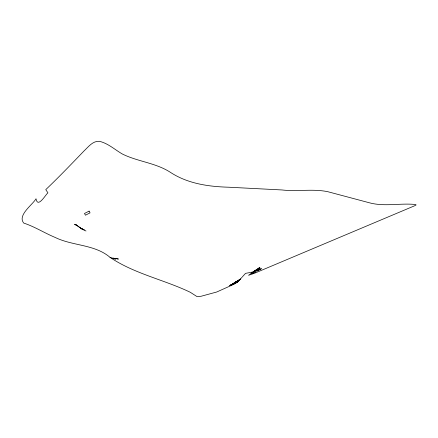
<?xml version="1.0" encoding="UTF-8"?>
<svg xmlns="http://www.w3.org/2000/svg" width="438" height="438" viewBox="0 0 438 438"><rect width="100%" height="100%" fill="white"/><g stroke="black" fill="none" stroke-linecap="round" stroke-linejoin="round"><path stroke-width="0.66" d="M242.367 276.86L245.51 273.372L252.195 272.124L251.949 272.77L248.554 275.305L255.343 272.907L414.879 205.674L416.1 204.946L415.662 204.524C400.365 202.914 384.657 206.867 369.656 202.854L327.723 191.685C312.737 188.603 297.216 191.734 282.045 189.961L228.674 187.212C208.614 186.659 188.022 183.703 170.825 172.61C156.076 162.821 137.861 161.753 122.295 153.979C114.729 149.621 107.962 143.204 99.251 141.282C92.604 140.916 88.334 146.971 83.981 150.995C71.421 164.053 58.884 177.133 45.771 189.632L47.912 192.802C45.338 195.047 37.745 208.597 36.009 198.764C32.74 204.628 17.126 215.315 23.745 223.079C34.706 226.681 44.528 233.027 55.188 237.451C72.757 246.063 94.772 244.256 110.053 257.374C134.176 273.646 163.363 279.532 189.451 291.878A34.98 22.048 -57.2 0 1 191.307 292.934L196.952 296.559L201.124 296.252L216.711 292.009L234.642 283.961L236.695 282.641A12.697 11.908 -10.7 0 0 237.927 281.656L242.028 277.259M252.272 272.403L259.592 267.629L251.949 272.77L260.09 267.99L251.549 273.115L259.849 268.62M234.877 282.515L240.489 279.033L232.901 283.813L239.597 279.991L232.501 284.065L239.416 280.178L232.096 284.317L239.236 280.364L231.697 284.563L239.055 280.55L231.297 284.81L238.874 280.736L230.875 285.061L238.677 280.928L230.448 285.319L238.486 281.125L230.054 285.549L238.305 281.3L229.654 285.779L238.119 281.475M257.226 270.744L261.628 268.406M252.003 273.859L255.721 271.954M256.46 271.346L261.125 269.08M110.053 257.374L115.676 259.307M82.163 229.151L75.341 224.36L82.163 229.151L86.001 231.007M89.095 211.127L84.496 213.481L85.454 215.2L90.058 212.852L89.095 211.127M115.364 258.475L112.78 258.13L118.419 259.033L115.364 258.475M81.599 228.565L80.625 228.105L84.266 229.923L81.599 228.565M77.416 225.745L74.63 224.272L77.416 225.745"/></g></svg>
